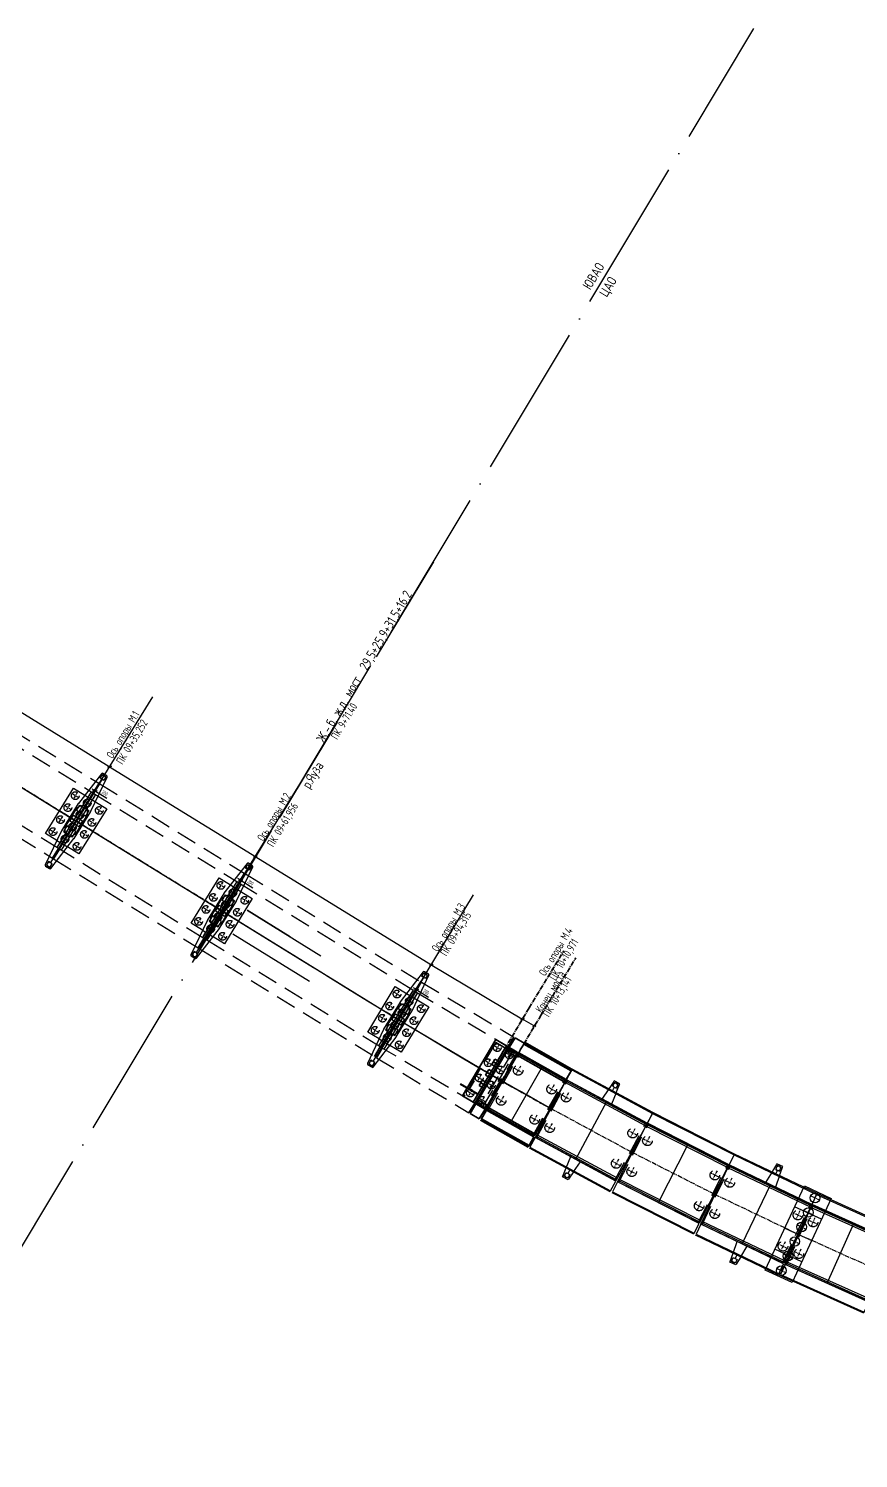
# Model space of a CAD drawing. Extents: x 10670 to 12654, y 7812 to 9489.
# Drawn here: x 10797.8 to 10927.3, y 9266.3 to 9489.5 of the extents above; entities that cross this region are included whole.
import ezdxf

# ---------------------------------------------------------------- set-up
doc = ezdxf.new("R2010")
doc.units = 0
for name, pattern in [('3-Все наши проекты кроме ВСМ$0$ACAD_ISO04W100', [30, 24, -3, 0, -3]), ('CENTER2', [1.125, 0.75, -0.125, 0.125, -0.125]), ('HIDDEN2', [4.7625, 3.175, -1.5875])]:
    doc.linetypes.add(name, pattern=pattern)
for name, color, linetype, lineweight in [('3-Все наши проекты кроме ВСМ$0$Подпорные стенки 17.11.15', 1, 'Continuous', 30), ('3-Все наши проекты кроме ВСМ$0$Полоса отвода для Exel таблицы', 1, 'Continuous', 30), ('BCM 2_2 этап', 1, 'Continuous', 80)]:
    doc.layers.add(name, color=color, linetype=linetype, lineweight=lineweight)
for name, color, linetype in [('3-Все наши проекты кроме ВСМ$0$Уклоны и искусственные сооружения 5.10.15', 7, 'Continuous'), ('52_Топонимика', 8, 'Continuous'), ('CONTUR', 40, 'Continuous'), ('HIDDEN', 6, 'HIDDEN2'), ('OSI', 3, 'CENTER2'), ('OSI_ВСМ', 3, 'CENTER2'), ('SIZE', 161, 'Continuous'), ('STEEL', 140, 'Continuous'), ('THIN', 142, 'Continuous'), ('Трасса новая с увязкой$0$020216.ПУТИ_ВСМ2_15_01_2016$0$2_О', 7, 'Continuous'), ('Трасса новая с увязкой$0$корректир плана.Ось трассы', 7, 'Continuous')]:
    doc.layers.add(name, color=color, linetype=linetype)
doc.layers.add('AUXILIARY', color=7, linetype='Continuous', plot=False)
doc.layers.add('NOTES', color=1, linetype='Continuous', plot=False)
doc.styles.add('3-Все наши проекты кроме ВСМ$0$спдс', font='spds.shx')
doc.styles.add('RS', font='romans.shx', dxfattribs={"width": 0.6})

# ---------------------------------------------------------------- blocks, each defined once
blk = doc.blocks.new('Трасса новая с увязкой$0$alignment_cc_sign')
at = {"color": 0, "linetype": 'ByBlock', "lineweight": -2}
for p, q in [((-1.5, 1.5), (1.5, 1.5)), ((0, 0), (0, 1.5))]:
    blk.add_line(p, q, dxfattribs=at)

msp = doc.modelspace()

# ---------------------------------------------------------------- linework, layer by layer
at = {"color": 1, "linetype": 'ByBlock', "lineweight": -2}
for p, q in [((10810.15, 9374.19), (10810.7, 9374.32)), ((10807.74, 9370.48), (10808.29, 9370.61)), ((10807.74, 9370.48), (10808.29, 9370.61)), ((10808.46, 9370.5), (10807.91, 9370.37)), ((10808.46, 9370.5), (10807.91, 9370.37)), ((10832.87, 9360.17), (10833.42, 9360.3)), ((10830.5, 9356.52), (10831.05, 9356.65)), ((10830.5, 9356.52), (10831.05, 9356.65)), ((10831.22, 9356.55), (10830.67, 9356.42)), ((10831.22, 9356.55), (10830.67, 9356.42)), ((10860.34, 9343.25), (10860.89, 9343.38)), ((10857.91, 9339.43), (10858.46, 9339.57)), ((10858.63, 9339.46), (10858.08, 9339.33)), ((10874.57, 9334.78), (10875.12, 9334.92))]:
    msp.add_line(p, q, dxfattribs=at)
at = {"color": 1}
for p, q in [((10865.46, 9322.89), (10870.68, 9331.66)), ((10870.68, 9331.66), (10874.22, 9329.55)), ((10874.22, 9329.55), (10875.12, 9331.07)), ((10870.9, 9327.24), (10871.41, 9328.1)), ((10868.94, 9323.95), (10869.45, 9324.81)), ((10869.92, 9325.6), (10870.43, 9326.45)), ((10871.61, 9325.17), (10870.18, 9326.03)), ((10869, 9320.79), (10865.46, 9322.89))]:
    msp.add_line(p, q, dxfattribs=at)
at = {"color": 1, "lineweight": 35}
for p, q in [((10865.46, 9322.89), (10870.68, 9331.66)), ((10870.68, 9331.66), (10874.03, 9329.67)), ((10873.62, 9329.47), (10870.7, 9331.21)), ((10873.51, 9332.03), (10872.62, 9330.53)), ((10873.69, 9331.93), (10872.78, 9330.41)), ((10875.12, 9331.07), (10873.69, 9331.93)), ((10872.78, 9330.41), (10867.57, 9321.64)), ((10874.22, 9329.55), (10869, 9320.79)), ((10873.86, 9328.95), (10872.43, 9329.81)), ((10874.12, 9329.38), (10872.68, 9330.24)), ((10869.57, 9326.97), (10869.06, 9326.11)), ((10870.43, 9326.45), (10869.57, 9326.97)), ((10870.55, 9328.61), (10870.04, 9327.75)), ((10870.04, 9327.75), (10870.9, 9327.24)), ((10871.41, 9328.1), (10870.55, 9328.61)), ((10868.59, 9325.32), (10868.08, 9324.46)), ((10868.08, 9324.46), (10868.94, 9323.95)), ((10869.45, 9324.81), (10868.59, 9325.32)), ((10869.06, 9326.11), (10869.92, 9325.6)), ((10868.82, 9320.9), (10865.46, 9322.89)), ((10869.36, 9321.39), (10867.93, 9322.24)), ((10866.5, 9320.23), (10867.39, 9321.73)), ((10866.67, 9320.13), (10867.57, 9321.64)), ((10868.1, 9319.27), (10866.67, 9320.13)), ((10867.57, 9321.64), (10869, 9320.79)), ((10869.11, 9320.96), (10867.67, 9321.81)), ((10869, 9320.79), (10868.1, 9319.27))]:
    msp.add_line(p, q, dxfattribs=at)
at = {"color": 1, "lineweight": 30}
msp.add_line((10871.61, 9325.17), (10870.18, 9326.03), dxfattribs=at)
at = {"layer": '3-Все наши проекты кроме ВСМ$0$Подпорные стенки 17.11.15', "color": 1, "linetype": 'Continuous', "lineweight": 30}
msp.add_line((10826.49, 9348.96), (10829.08, 9353.23), dxfattribs=at)
at = {"layer": '3-Все наши проекты кроме ВСМ$0$Полоса отвода для Exel таблицы', "color": 1, "linetype": '3-Все наши проекты кроме ВСМ$0$ACAD_ISO04W100'}
msp.add_line((10776.82, 9266.26), (10910.97, 9489.49), dxfattribs=at)
at = {"layer": '3-Все наши проекты кроме ВСМ$0$Полоса отвода для Exel таблицы', "color": 1}
for p, q in [((10860.96, 9406.26), (10852.01, 9391.38)), ((10860.96, 9406.26), (10852.01, 9391.38)), ((10845.92, 9381.22), (10836.97, 9366.35)), ((10845.92, 9381.22), (10836.97, 9366.35))]:
    msp.add_line(p, q, dxfattribs=at)
at = {"layer": '3-Все наши проекты кроме ВСМ$0$Уклоны и искусственные сооружения 5.10.15', "color": 1, "linetype": '3-Все наши проекты кроме ВСМ$0$ACAD_ISO04W100', "lineweight": 30}
msp.add_line((10776.82, 9266.26), (10910.97, 9489.49), dxfattribs=at)
at = {"layer": '52_Топонимика', "color": 1, "linetype": 'Continuous', "lineweight": -3}
msp.add_line((10834.21, 9361.97), (10836.51, 9365.71), dxfattribs=at)
at = {"layer": 'AUXILIARY', "color": 1, "lineweight": 30}
for p, q in [((10774.68, 9384.6), (10842.25, 9342.89)), ((10828, 9351.69), (10855.33, 9334.86)), ((10830.76, 9349.99), (10855.33, 9334.86)), ((10844.08, 9341.76), (10847.27, 9339.8)), ((10847.27, 9339.8), (10850.66, 9337.71)), ((10850.66, 9337.71), (10853.77, 9335.81)), ((10853.77, 9335.81), (10857.09, 9333.79)), ((10855.57, 9334.72), (10870, 9326.13)), ((10857.09, 9333.79), (10860.06, 9332)), ((10860.06, 9332), (10863.26, 9330.08)), ((10863.26, 9330.08), (10866.86, 9327.95)), ((10866.86, 9327.95), (10870.58, 9325.79)), ((10872.95, 9318.59), (10877.97, 9327.47)), ((10870.58, 9325.79), (10873.21, 9324.29)), ((10879.16, 9320.94), (10871.76, 9325.12)), ((10883.15, 9312.99), (10888, 9321.96)), ((10896.07, 9306.22), (10900.7, 9315.31)), ((10909.15, 9299.76), (10913.55, 9308.96)), ((10922.38, 9293.62), (10926.56, 9302.93))]:
    msp.add_line(p, q, dxfattribs=at)
at = {"layer": 'AUXILIARY', "color": 1}
for p, q in [((10779.49, 9381.63), (10805.1, 9365.82)), ((10805.27, 9365.72), (10827.82, 9351.8))]:
    msp.add_line(p, q, dxfattribs=at)
at = {"layer": 'AUXILIARY', "color": 1, "lineweight": 35}
for p, q in [((10870.3, 9328.18), (10871.16, 9327.67)), ((10868.34, 9324.89), (10869.2, 9324.38))]:
    msp.add_line(p, q, dxfattribs=at)
at = {"layer": 'BCM 2_2 этап', "color": 1, "lineweight": 25}
for p, q in [((10831.9, 9351.84), (10843.39, 9344.74)), ((10829.62, 9348.14), (10841.58, 9340.76))]:
    msp.add_line(p, q, dxfattribs=at)
at = {"layer": 'CONTUR', "color": 1, "lineweight": 30}
for p, q in [((10784.81, 9390.06), (10810.59, 9374.15)), ((10805.19, 9365.78), (10817.14, 9385.14)), ((10810.7, 9374.32), (10810.15, 9374.19)), ((10810.25, 9374.36), (10833.31, 9360.13)), ((10809.14, 9373.16), (10805.53, 9368.52)), ((10809.2, 9372.28), (10806.45, 9367.83)), ((10807.48, 9367.31), (10810.02, 9372.62)), ((10808.71, 9371.67), (10807.79, 9370.18)), ((10807.96, 9370.08), (10808.88, 9371.56)), ((10808.92, 9372.45), (10809.27, 9373.02)), ((10809.49, 9372.1), (10808.92, 9372.45)), ((10809.27, 9373.02), (10809.84, 9372.67)), ((10809.96, 9372.81), (10809.34, 9373.2)), ((10809.84, 9372.67), (10809.49, 9372.1)), ((10800.41, 9363.84), (10804.77, 9370.9)), ((10807.53, 9370.34), (10802.16, 9361.62)), ((10807.79, 9370.18), (10802.41, 9361.47)), ((10802.58, 9361.36), (10807.96, 9370.08)), ((10808.21, 9369.92), (10802.84, 9361.2)), ((10807.31, 9369.22), (10803.06, 9362.32)), ((10804.77, 9370.9), (10806.54, 9369.81)), ((10806.54, 9369.81), (10808.19, 9368.79)), ((10827.92, 9351.76), (10839.85, 9371.12)), ((10805.51, 9368.49), (10802.9, 9364.26)), ((10805.1, 9367.53), (10804.33, 9366.3)), ((10804.86, 9363.05), (10807.47, 9367.28)), ((10805.23, 9367.41), (10805.75, 9368.26)), ((10806.63, 9366.54), (10805.23, 9367.41)), ((10805.85, 9368.09), (10805.47, 9367.89)), ((10809.96, 9367.7), (10805.6, 9360.64)), ((10805.75, 9368.26), (10807.16, 9367.39)), ((10807.16, 9367.39), (10806.63, 9366.54)), ((10806.95, 9366.98), (10806.96, 9367.41)), ((10808.19, 9368.79), (10809.96, 9367.7)), ((10803.74, 9365), (10803.21, 9364.15)), ((10804.33, 9366.3), (10803.57, 9365.06)), ((10805.14, 9364.13), (10803.74, 9365)), ((10804.19, 9365.74), (10804.77, 9366.67)), ((10805.6, 9364.87), (10804.19, 9365.74)), ((10804.77, 9366.67), (10806.18, 9365.81)), ((10805.27, 9364.01), (10806.04, 9365.25)), ((10806.18, 9365.81), (10805.6, 9364.87)), ((10806.04, 9365.25), (10806.8, 9366.48)), ((10802.89, 9364.23), (10800.35, 9358.92)), ((10802.18, 9362.75), (10800.41, 9363.84)), ((10803.92, 9363.72), (10801.17, 9359.27)), ((10801.23, 9358.38), (10804.84, 9363.03)), ((10802.18, 9362.75), (10803.83, 9361.73)), ((10803.21, 9364.15), (10804.62, 9363.28)), ((10803.42, 9364.57), (10803.41, 9364.13)), ((10804.52, 9363.45), (10804.9, 9363.66)), ((10804.62, 9363.28), (10805.14, 9364.13)), ((10801.49, 9359.98), (10802.41, 9361.47)), ((10802.58, 9361.36), (10801.66, 9359.88)), ((10805.6, 9360.64), (10803.83, 9361.73)), ((10833.42, 9360.3), (10832.87, 9360.17)), ((10832.97, 9360.34), (10860.78, 9343.21)), ((10800.41, 9358.73), (10801.03, 9358.35)), ((10800.88, 9359.44), (10800.53, 9358.87)), ((10800.53, 9358.87), (10801.1, 9358.52)), ((10801.46, 9359.09), (10800.88, 9359.44)), ((10801.1, 9358.52), (10801.46, 9359.09)), ((10831.86, 9359.14), (10828.25, 9354.49)), ((10830.21, 9353.29), (10832.74, 9358.6)), ((10831.64, 9358.43), (10831.99, 9359)), ((10832.21, 9358.08), (10831.64, 9358.43)), ((10831.99, 9359), (10832.56, 9358.65)), ((10832.68, 9358.79), (10832.06, 9359.17)), ((10832.56, 9358.65), (10832.21, 9358.08)), ((10823.13, 9349.81), (10827.49, 9356.88)), ((10830.25, 9356.31), (10824.88, 9347.6)), ((10830.51, 9356.16), (10825.13, 9347.44)), ((10825.31, 9347.33), (10830.68, 9356.05)), ((10830.94, 9355.89), (10825.57, 9347.18)), ((10827.49, 9356.88), (10829.26, 9355.79)), ((10829.26, 9355.79), (10830.91, 9354.77)), ((10831.43, 9357.64), (10830.51, 9356.16)), ((10830.68, 9356.05), (10831.6, 9357.54)), ((10828.23, 9354.46), (10825.63, 9350.24)), ((10830.03, 9355.19), (10825.78, 9348.3)), ((10827.82, 9353.51), (10827.06, 9352.27)), ((10827.95, 9353.38), (10828.47, 9354.23)), ((10828.58, 9354.07), (10828.19, 9353.86)), ((10832.68, 9353.68), (10828.33, 9346.61)), ((10828.47, 9354.23), (10829.88, 9353.37)), ((10830.91, 9354.77), (10832.68, 9353.68)), ((10855.46, 9334.8), (10867.22, 9354.23)), ((10827.06, 9352.27), (10826.3, 9351.04)), ((10826.92, 9351.71), (10827.49, 9352.65)), ((10828.32, 9350.85), (10826.92, 9351.71)), ((10827.62, 9351.28), (10827.17, 9350.54)), ((10827.49, 9352.65), (10828.9, 9351.78)), ((10827.58, 9349.03), (10830.19, 9353.26)), ((10829.35, 9352.52), (10827.95, 9353.38)), ((10828, 9349.99), (10828.76, 9351.22)), ((10828.9, 9351.78), (10828.32, 9350.85)), ((10828.76, 9351.22), (10829.52, 9352.46)), ((10829.88, 9353.37), (10829.35, 9352.52)), ((10829.67, 9352.95), (10829.68, 9353.38)), ((10825.61, 9350.21), (10823.08, 9344.89)), ((10824.9, 9348.72), (10823.13, 9349.81)), ((10826.64, 9349.69), (10823.9, 9345.24)), ((10823.96, 9344.35), (10827.57, 9349)), ((10826.46, 9350.97), (10825.94, 9350.12)), ((10825.94, 9350.12), (10827.34, 9349.26)), ((10826.15, 9350.54), (10826.14, 9350.11)), ((10827.87, 9350.11), (10826.46, 9350.97)), ((10827.24, 9349.43), (10827.62, 9349.63)), ((10827.34, 9349.26), (10827.87, 9350.11)), ((10824.22, 9345.96), (10825.13, 9347.44)), ((10825.31, 9347.33), (10824.4, 9345.85)), ((10824.9, 9348.72), (10826.56, 9347.7)), ((10828.33, 9346.61), (10826.56, 9347.7)), ((10823.14, 9344.7), (10823.76, 9344.32)), ((10823.61, 9345.41), (10823.26, 9344.84)), ((10823.26, 9344.84), (10823.83, 9344.49)), ((10824.18, 9345.06), (10823.61, 9345.41)), ((10823.83, 9344.49), (10824.18, 9345.06)), ((10860.88, 9343.39), (10860.34, 9343.25)), ((10860.44, 9343.42), (10875.02, 9334.75)), ((10859.34, 9342.21), (10855.77, 9337.54)), ((10857.73, 9336.35), (10860.22, 9341.68)), ((10858.93, 9340.71), (10858.01, 9339.22)), ((10858.18, 9339.12), (10859.08, 9340.62)), ((10859.12, 9341.5), (10859.47, 9342.08)), ((10859.69, 9341.16), (10859.12, 9341.5)), ((10859.47, 9342.08), (10860.04, 9341.73)), ((10860.16, 9341.87), (10859.54, 9342.25)), ((10860.04, 9341.73), (10859.69, 9341.16)), ((10850.69, 9332.82), (10854.99, 9339.92)), ((10857.76, 9339.38), (10852.39, 9330.66)), ((10858.01, 9339.22), (10852.64, 9330.5)), ((10852.95, 9330.32), (10858.18, 9339.12)), ((10858.44, 9338.96), (10853.21, 9330.16)), ((10857.54, 9338.25), (10853.35, 9331.32)), ((10854.99, 9339.92), (10856.76, 9338.84)), ((10856.77, 9338.84), (10858.43, 9337.84)), ((10857.91, 9339.43), (10858.46, 9339.57)), ((10858.63, 9339.46), (10858.08, 9339.33)), ((10858.43, 9337.84), (10860.21, 9336.76)), ((10855.75, 9337.51), (10853.18, 9333.26)), ((10854.46, 9334.75), (10855.03, 9335.69)), ((10855.34, 9336.55), (10854.59, 9335.31)), ((10855.03, 9335.69), (10856.44, 9334.83)), ((10855.15, 9332.07), (10857.72, 9336.32)), ((10855.47, 9336.43), (10855.99, 9337.28)), ((10856.89, 9335.57), (10855.47, 9336.43)), ((10856.1, 9337.11), (10855.72, 9336.91)), ((10860.21, 9336.76), (10855.91, 9329.66)), ((10855.99, 9337.28), (10857.4, 9336.43)), ((10857.4, 9336.43), (10856.89, 9335.57)), ((10857.2, 9336.01), (10857.21, 9336.44)), ((10854.01, 9334.01), (10853.49, 9333.15)), ((10853.7, 9333.57), (10853.69, 9333.14)), ((10854.59, 9335.31), (10853.84, 9334.07)), ((10855.42, 9333.15), (10854.01, 9334.01)), ((10855.87, 9333.89), (10854.46, 9334.75)), ((10855.55, 9333.03), (10856.3, 9334.27)), ((10856.44, 9334.83), (10855.87, 9333.89)), ((10856.3, 9334.27), (10857.05, 9335.51)), ((10875.12, 9334.92), (10874.57, 9334.78)), ((10874.67, 9334.95), (10876.9, 9333.67)), ((10876.45, 9333.69), (10877, 9333.84)), ((10853.16, 9333.23), (10850.68, 9327.9)), ((10852.47, 9331.74), (10850.69, 9332.82)), ((10854.2, 9332.72), (10851.49, 9328.25)), ((10851.56, 9327.36), (10855.13, 9332.04)), ((10852.47, 9331.74), (10854.13, 9330.74)), ((10853.49, 9333.15), (10854.9, 9332.3)), ((10854.8, 9332.46), (10855.18, 9332.67)), ((10854.9, 9332.3), (10855.42, 9333.15)), ((10851.73, 9329.02), (10852.64, 9330.5)), ((10852.95, 9330.32), (10852.06, 9328.82)), ((10855.91, 9329.66), (10854.13, 9330.74)), ((10872.78, 9330.41), (10874.22, 9329.55)), ((10881.57, 9325.2), (10874.17, 9329.38)), ((10850.73, 9327.71), (10851.36, 9327.33)), ((10851.2, 9328.42), (10850.86, 9327.85)), ((10850.86, 9327.85), (10851.43, 9327.5)), ((10851.14, 9327.68), (10851.05, 9327.52)), ((10851.78, 9328.07), (10851.2, 9328.42)), ((10851.43, 9327.5), (10851.78, 9328.07)), ((10894.19, 9318.39), (10881.61, 9325.18)), ((10889.52, 9324.78), (10889.61, 9324.96)), ((10888.91, 9323.66), (10889.12, 9324.05)), ((10889.12, 9324.05), (10889.2, 9324.19)), ((10876.75, 9316.67), (10869.35, 9320.85)), ((10906.98, 9311.89), (10894.23, 9318.37)), ((10889.54, 9309.77), (10876.95, 9316.56)), ((10882.24, 9311.29), (10881.95, 9310.76)), ((10919.92, 9305.69), (10907.02, 9311.87)), ((10914.39, 9310.7), (10914.58, 9311.1)), ((10914.58, 9311.1), (10914.65, 9311.25)), ((10914.94, 9311.85), (10915.02, 9312.03)), ((10881.63, 9310.17), (10881.54, 9309.99)), ((10902.54, 9303.15), (10889.79, 9309.64)), ((10921.5, 9303.6), (10917.33, 9305.53)), ((10933, 9299.81), (10919.96, 9305.67)), ((10915.69, 9296.85), (10902.79, 9303.03)), ((10908.32, 9298.02), (10908.06, 9297.47)), ((10918.43, 9296.97), (10914.26, 9298.91)), ((10907.77, 9296.87), (10907.68, 9296.69)), ((10928.98, 9290.87), (10915.94, 9296.74))]:
    msp.add_line(p, q, dxfattribs=at)
at = {"layer": 'CONTUR', "color": 1}
for p, q in [((10809.65, 9373), (10809.55, 9372.85)), ((10805.93, 9366.98), (10805.47, 9366.24)), ((10804.9, 9365.3), (10804.44, 9364.57)), ((10800.82, 9358.7), (10800.72, 9358.54)), ((10831.92, 9358.25), (10829.18, 9353.8)), ((10832.37, 9358.98), (10832.27, 9358.82)), ((10828.65, 9352.95), (10828.2, 9352.21)), ((10823.54, 9344.67), (10823.45, 9344.51)), ((10859.41, 9341.33), (10856.7, 9336.85)), ((10859.85, 9342.06), (10859.75, 9341.9)), ((10856.18, 9336), (10855.73, 9335.26)), ((10855.16, 9334.32), (10854.71, 9333.58)), ((10870.68, 9331.66), (10874.03, 9329.67)), ((10874.22, 9329.55), (10869, 9320.79))]:
    msp.add_line(p, q, dxfattribs=at)
at = {"layer": 'CONTUR', "color": 1, "lineweight": 30}
for points in [[(10874.27, 9329.56), (10881.67, 9325.38), (10876.65, 9316.5), (10869.25, 9320.67)], [(10881.7, 9325.36), (10894.29, 9318.57), (10889.44, 9309.59), (10876.86, 9316.38)], [(10889.81, 9324.62), (10889.22, 9324.94), (10888.9, 9324.35), (10889.49, 9324.04)], [(10894.32, 9318.55), (10907.07, 9312.07), (10902.44, 9302.97), (10889.7, 9309.46)], [(10907.11, 9312.05), (10920, 9305.87), (10915.6, 9296.67), (10902.7, 9302.85)], [(10915.24, 9311.71), (10914.64, 9312), (10914.35, 9311.39), (10914.95, 9311.1)], [(10881.93, 9310.01), (10881.34, 9310.33), (10881.65, 9310.91), (10882.24, 9310.6)], [(10920.04, 9305.86), (10933.08, 9299.99), (10928.9, 9290.69), (10915.86, 9296.55)], [(10908.07, 9296.72), (10907.46, 9297.01), (10907.75, 9297.62), (10908.36, 9297.33)]]:
    msp.add_lwpolyline(points, close=True, dxfattribs=at)
for points in [[(10889.65, 9323.76), (10890.01, 9324.63), (10890.05, 9324.72), (10889.17, 9325.19), (10889.11, 9325.11), (10888.59, 9324.34)], [(10888.59, 9324.34), (10888.34, 9323.97)], [(10889.48, 9323.35), (10889.65, 9323.76)], [(10882.81, 9310.98), (10882.03, 9309.84), (10881.98, 9309.76), (10881.1, 9310.23), (10881.14, 9310.32), (10881.66, 9311.6)], [(10914.03, 9311.36), (10913.8, 9310.98)], [(10915.12, 9310.84), (10915.44, 9311.72), (10915.47, 9311.81), (10914.57, 9312.24), (10914.52, 9312.16), (10914.03, 9311.36)], [(10912.74, 9295.64), (10918.85, 9308.8), (10923.02, 9306.86), (10916.92, 9293.71), (10912.74, 9295.64)], [(10914.97, 9310.42), (10915.12, 9310.84)], [(10908.91, 9297.74), (10908.19, 9296.56), (10908.13, 9296.48), (10907.23, 9296.91), (10907.26, 9297), (10907.73, 9298.31)]]:
    msp.add_lwpolyline(points, dxfattribs=at)
for centre, radius in [((10809.08, 9372.45), 0.021), ((10809.34, 9372.88), 0.021), ((10809.42, 9372.24), 0.021), ((10809.68, 9372.67), 0.021), ((10800.69, 9358.87), 0.021), ((10800.96, 9359.3), 0.021), ((10801.03, 9358.66), 0.021), ((10801.3, 9359.09), 0.021), ((10831.79, 9358.43), 0.021), ((10832.06, 9358.86), 0.021), ((10832.14, 9358.22), 0.021), ((10832.4, 9358.65), 0.021), ((10823.42, 9344.85), 0.021), ((10823.68, 9345.27), 0.021), ((10823.76, 9344.64), 0.021), ((10824.02, 9345.06), 0.021), ((10859.28, 9341.51), 0.021), ((10859.54, 9341.93), 0.021), ((10859.62, 9341.3), 0.021), ((10859.88, 9341.73), 0.021), ((10851.01, 9327.85), 0.021), ((10851.27, 9328.28), 0.021), ((10851.36, 9327.64), 0.021), ((10851.62, 9328.07), 0.021), ((10889.3, 9324.8), 0.021), ((10889.65, 9324.61), 0.021), ((10889.06, 9324.36), 0.021), ((10889.42, 9324.17), 0.021), ((10914.51, 9311.41), 0.021), ((10914.72, 9311.86), 0.021), ((10914.87, 9311.24), 0.021), ((10915.08, 9311.69), 0.021), ((10881.49, 9310.34), 0.021), ((10881.73, 9310.78), 0.021), ((10881.85, 9310.15), 0.021), ((10882.08, 9310.59), 0.021), ((10920.51, 9306.92), 0.75), ((10919.46, 9304.65), 0.75), ((10918.41, 9302.39), 0.75), ((10917.36, 9300.12), 0.75), ((10916.3, 9297.85), 0.75), ((10907.62, 9297.03), 0.021), ((10907.84, 9297.48), 0.021), ((10907.98, 9296.86), 0.021), ((10908.2, 9297.31), 0.021), ((10915.25, 9295.58), 0.75)]:
    msp.add_circle(centre, radius, dxfattribs=at)
for centre, radius, start, end in [((10809.26, 9373.07), 0.15, 58.3164, 142.1335), ((10809.88, 9372.68), 0.15, 334.4993, 58.3164), ((10805.95, 9367.01), 1, 118.3164, 148.3164), ((10806.21, 9367.43), 0.75, 358.3164, 118.3164), ((10805.95, 9367.01), 1, 328.3164, 358.3164), ((10804.42, 9364.54), 1, 148.3164, 178.3164), ((10803.16, 9364.1), 0.3, 148.3164, 154.4993), ((10804.16, 9364.11), 0.75, 178.3164, 298.3164), ((10804.6, 9363.21), 0.3, 322.1335, 328.3164), ((10804.42, 9364.54), 1, 298.3164, 328.3164), ((10800.49, 9358.86), 0.15, 154.4993, 238.3164), ((10801.11, 9358.47), 0.15, 238.3164, 322.1335), ((10831.98, 9359.05), 0.15, 58.3462, 142.1632), ((10832.6, 9358.66), 0.15, 334.5291, 58.3462), ((10828.67, 9352.98), 1, 118.3462, 148.3462), ((10828.49, 9354.31), 0.3, 142.1632, 148.3462), ((10828.93, 9353.41), 0.75, 358.3462, 118.3462), ((10828.67, 9352.98), 1, 328.3461, 358.3462), ((10829.94, 9353.41), 0.3, 328.3462, 334.5291), ((10825.88, 9350.08), 0.3, 148.3462, 154.5291), ((10826.88, 9350.09), 0.75, 178.3462, 298.3462), ((10827.15, 9350.51), 1, 148.3462, 178.3462), ((10827.33, 9349.19), 0.3, 322.1632, 328.3462), ((10827.15, 9350.51), 1, 298.3462, 328.3462), ((10823.22, 9344.83), 0.15, 154.5291, 238.3462), ((10823.84, 9344.45), 0.15, 238.3462, 322.1632), ((10859.46, 9342.12), 0.15, 58.8144, 142.6315), ((10860.08, 9341.74), 0.15, 334.9974, 58.8144), ((10856.2, 9336.03), 1, 118.8144, 148.8144), ((10856.01, 9337.35), 0.3, 142.6315, 148.8144), ((10856.46, 9336.46), 0.75, 358.8144, 118.8144), ((10856.2, 9336.03), 1, 328.8144, 358.8144), ((10857.46, 9336.47), 0.3, 328.8144, 334.9974), ((10854.7, 9333.55), 1, 148.8144, 178.8144), ((10853.43, 9333.1), 0.3, 148.8144, 154.9974), ((10854.44, 9333.12), 0.75, 178.8144, 298.8144), ((10854.89, 9332.22), 0.3, 322.6315, 328.8144), ((10854.7, 9333.55), 1, 298.8144, 328.8145), ((10850.81, 9327.83), 0.15, 154.9974, 238.8144), ((10851.44, 9327.46), 0.15, 238.8144, 322.6315)]:
    msp.add_arc(centre, radius, start, end, dxfattribs=at)
at = {"layer": 'CONTUR', "color": 1}
for centre, start, end in [((10805.77, 9368.33), 142.1335, 148.3164), ((10807.21, 9367.44), 328.3164, 334.4993)]:
    msp.add_arc(centre, 0.3, start, end, dxfattribs=at)
at = {"layer": 'HIDDEN', "color": 1, "lineweight": 30}
for p, q in [((10783.09, 9387.47), (10808.71, 9371.67)), ((10782.18, 9385.99), (10807.79, 9370.18)), ((10775.88, 9375.79), (10801.49, 9359.98)), ((10802.41, 9361.47), (10776.8, 9377.28)), ((10808.88, 9371.56), (10831.43, 9357.64)), ((10807.96, 9370.08), (10830.51, 9356.16)), ((10825.13, 9347.44), (10802.58, 9361.36)), ((10801.66, 9359.88), (10824.22, 9345.96)), ((10830.68, 9356.05), (10858.01, 9339.22)), ((10831.6, 9357.54), (10858.93, 9340.71)), ((10852.64, 9330.5), (10825.31, 9347.33)), ((10824.4, 9345.85), (10851.73, 9329.02)), ((10859.08, 9340.62), (10873.51, 9332.03)), ((10858.18, 9339.12), (10872.62, 9330.53)), ((10870.7, 9331.21), (10865.68, 9322.77)), ((10867.39, 9321.73), (10852.95, 9330.32)), ((10873.47, 9330), (10868.26, 9321.23)), ((10868.6, 9321.03), (10873.62, 9329.47)), ((10874.03, 9329.67), (10868.82, 9320.9)), ((10869.43, 9320.58), (10874.44, 9329.46)), ((10869.43, 9320.58), (10874.44, 9329.46)), ((10852.06, 9328.82), (10866.5, 9320.23)), ((10876.48, 9316.59), (10881.49, 9325.48)), ((10877.04, 9316.29), (10881.88, 9325.26)), ((10888.34, 9323.97), (10887.25, 9322.37)), ((10889.48, 9323.35), (10888.74, 9321.56)), ((10889.27, 9309.69), (10894.11, 9318.66)), ((10889.88, 9309.37), (10894.5, 9318.46)), ((10881.66, 9311.6), (10882.4, 9313.39)), ((10882.81, 9310.98), (10883.9, 9312.58)), ((10902.27, 9303.07), (10906.89, 9312.16)), ((10902.88, 9302.76), (10907.29, 9311.96)), ((10913.8, 9310.98), (10912.79, 9309.33)), ((10914.97, 9310.42), (10914.32, 9308.59)), ((10915.42, 9296.76), (10919.82, 9305.96)), ((10916.04, 9296.47), (10920.22, 9305.77)), ((10907.73, 9298.31), (10908.38, 9300.13)), ((10908.91, 9297.74), (10909.92, 9299.39))]:
    msp.add_line(p, q, dxfattribs=at)
at = {"layer": 'HIDDEN', "color": 1, "lineweight": 35}
msp.add_line((10876.48, 9316.59), (10881.49, 9325.48), dxfattribs=at)
at = {"layer": 'HIDDEN', "color": 1, "lineweight": 30}
for centre, radius in [((10805.05, 9369.73), 0.6), ((10806.92, 9368.58), 0.6), ((10803.89, 9367.86), 0.6), ((10805.76, 9366.71), 0.6), ((10808.79, 9367.42), 0.6), ((10801.58, 9364.12), 0.6), ((10802.74, 9365.99), 0.6), ((10804.61, 9364.84), 0.6), ((10807.64, 9365.55), 0.6), ((10803.45, 9362.96), 0.6), ((10805.32, 9361.81), 0.6), ((10806.48, 9363.68), 0.6), ((10827.77, 9355.71), 0.6), ((10826.61, 9353.84), 0.6), ((10829.64, 9354.56), 0.6), ((10831.51, 9353.4), 0.6), ((10825.46, 9351.96), 0.6), ((10827.33, 9350.81), 0.6), ((10828.49, 9352.68), 0.6), ((10830.36, 9351.53), 0.6), ((10824.3, 9350.09), 0.6), ((10826.18, 9348.94), 0.6), ((10829.2, 9349.66), 0.6), ((10828.05, 9347.78), 0.6), ((10855.27, 9338.75), 0.6), ((10857.16, 9337.61), 0.6), ((10853, 9334.99), 0.6), ((10854.14, 9336.87), 0.6), ((10856.02, 9335.73), 0.6), ((10859.04, 9336.47), 0.6), ((10851.86, 9333.1), 0.6), ((10854.88, 9333.85), 0.6), ((10857.9, 9334.59), 0.6), ((10853.74, 9331.97), 0.6), ((10855.62, 9330.83), 0.6), ((10856.76, 9332.71), 0.6), ((10870.91, 9330.39), 0.6), ((10872.8, 9329.26), 0.6), ((10869.5, 9328.02), 0.6), ((10871.4, 9326.9), 0.6), ((10874.18, 9326.85), 0.75), ((10874.18, 9326.85), 0.75), ((10868.1, 9325.66), 0.6), ((10869.99, 9324.54), 0.6), ((10879.4, 9323.9), 0.75), ((10879.4, 9323.9), 0.75), ((10866.69, 9323.3), 0.6), ((10868.58, 9322.17), 0.6), ((10871.52, 9322.15), 0.75), ((10871.52, 9322.15), 0.75), ((10881.66, 9322.65), 0.75), ((10876.75, 9319.2), 0.75), ((10876.75, 9319.2), 0.75), ((10879.1, 9317.9), 0.75), ((10892.05, 9317.05), 0.75), ((10894.35, 9315.84), 0.75), ((10889.48, 9312.3), 0.75), ((10891.9, 9311.03), 0.75), ((10904.87, 9310.49), 0.75), ((10907.2, 9309.34), 0.75), ((10902.42, 9305.68), 0.75), ((10904.86, 9304.47), 0.75), ((10917.84, 9304.25), 0.75), ((10917.84, 9304.25), 0.75), ((10920.2, 9303.16), 0.75), ((10920.2, 9303.16), 0.75), ((10915.51, 9299.38), 0.75), ((10915.51, 9299.38), 0.75), ((10917.98, 9298.23), 0.75), ((10917.98, 9298.23), 0.75)]:
    msp.add_circle(centre, radius, dxfattribs=at)
at = {"layer": 'NOTES', "color": 1}
for p, q in [((10808.01, 9370.54), (10807.67, 9370.75)), ((10808.01, 9370.54), (10807.67, 9370.75)), ((10807.84, 9370.27), (10808.12, 9370.71)), ((10807.84, 9370.27), (10808.12, 9370.71)), ((10808.01, 9370.16), (10808.29, 9370.61)), ((10808.01, 9370.16), (10808.29, 9370.61)), ((10808.01, 9370.54), (10808.18, 9370.44)), ((10808.01, 9370.54), (10808.18, 9370.44)), ((10808.18, 9370.44), (10809.99, 9369.32)), ((10808.18, 9370.44), (10809.99, 9369.32)), ((10830.6, 9356.1), (10825.22, 9347.39)), ((10830.77, 9356.59), (10830.43, 9356.8)), ((10830.77, 9356.59), (10830.43, 9356.8)), ((10830.51, 9356.16), (10830.68, 9356.05)), ((10830.56, 9356.24), (10830.88, 9356.76)), ((10830.56, 9356.24), (10830.88, 9356.76)), ((10830.73, 9356.14), (10831.05, 9356.65)), ((10830.73, 9356.14), (10831.05, 9356.65)), ((10830.77, 9356.59), (10830.94, 9356.48)), ((10830.77, 9356.59), (10830.94, 9356.48)), ((10830.94, 9356.48), (10832.75, 9355.36)), ((10830.94, 9356.48), (10832.75, 9355.36)), ((10825.13, 9347.44), (10825.31, 9347.33)), ((10858.1, 9339.17), (10852.8, 9330.41)), ((10858.18, 9339.5), (10857.84, 9339.71)), ((10858.18, 9339.5), (10857.84, 9339.71)), ((10858.01, 9339.22), (10858.18, 9339.12)), ((10858.07, 9339.31), (10858.29, 9339.67)), ((10858.07, 9339.31), (10858.29, 9339.67)), ((10858.18, 9339.5), (10858.35, 9339.39)), ((10858.18, 9339.5), (10858.35, 9339.39)), ((10858.24, 9339.2), (10858.46, 9339.57)), ((10858.24, 9339.2), (10858.46, 9339.57)), ((10858.35, 9339.39), (10860.17, 9338.29)), ((10858.35, 9339.39), (10860.17, 9338.29)), ((10852.64, 9330.5), (10852.95, 9330.32))]:
    msp.add_line(p, q, dxfattribs=at)
at = {"layer": 'NOTES', "color": 1, "lineweight": 35}
msp.add_line((10867.13, 9321.88), (10872.36, 9330.68), dxfattribs=at)
at = {"layer": 'OSI', "color": 1, "lineweight": 30}
for p, q in [((10828.89, 9351.14), (10777.84, 9382.61)), ((10829.57, 9350.72), (10826.25, 9352.77)), ((10871.61, 9325.17), (10868.07, 9327.28)), ((10879.16, 9320.94), (10871.76, 9325.12)), ((10891.87, 9314.08), (10879.28, 9320.87)), ((10904.76, 9307.52), (10892.01, 9314)), ((10917.8, 9301.27), (10904.9, 9307.45)), ((10914.83, 9294.68), (10920.93, 9307.83)), ((10919.83, 9307.24), (10921.19, 9306.61)), ((10918.78, 9304.97), (10920.14, 9304.34)), ((10915.79, 9302.22), (10919.97, 9300.28)), ((10917.73, 9302.7), (10919.09, 9302.07)), ((10916.67, 9300.43), (10918.04, 9299.8)), ((10930.99, 9295.34), (10917.95, 9301.2)), ((10915.62, 9298.17), (10916.98, 9297.54)), ((10914.57, 9295.9), (10915.93, 9295.27))]:
    msp.add_line(p, q, dxfattribs=at)
at = {"layer": 'OSI', "color": 1}
for p, q in [((10807.53, 9370.34), (10802.16, 9361.62)), ((10808.21, 9369.92), (10802.84, 9361.2)), ((10807.23, 9369.09), (10806.6, 9368.07)), ((10807.78, 9364.17), (10802.59, 9367.37)), ((10806.08, 9367.22), (10805.45, 9366.2)), ((10806.16, 9365.17), (10804.21, 9366.38)), ((10804.92, 9365.35), (10804.29, 9364.32)), ((10803.77, 9363.47), (10803.14, 9362.45)), ((10830.25, 9356.31), (10824.88, 9347.6)), ((10830.94, 9355.89), (10825.57, 9347.18)), ((10829.95, 9355.07), (10829.33, 9354.04)), ((10830.5, 9350.15), (10825.31, 9353.35)), ((10828.89, 9351.14), (10826.93, 9352.35)), ((10827.65, 9351.32), (10827.02, 9350.3)), ((10828.8, 9353.19), (10828.17, 9352.17)), ((10826.49, 9349.45), (10825.86, 9348.43)), ((10857.76, 9339.38), (10852.39, 9330.66)), ((10858.44, 9338.96), (10853.21, 9330.16)), ((10857.47, 9338.12), (10856.85, 9337.1)), ((10858.06, 9333.21), (10852.84, 9336.37)), ((10856.33, 9336.24), (10855.71, 9335.22)), ((10856.43, 9334.19), (10854.46, 9335.38)), ((10855.19, 9334.36), (10854.57, 9333.33)), ((10854.05, 9332.48), (10853.43, 9331.45)), ((10872.36, 9330.68), (10867.13, 9321.88)), ((10872.36, 9330.68), (10867.13, 9321.88)), ((10872.35, 9330.66), (10867.14, 9321.9)), ((10871.61, 9325.17), (10868.07, 9327.28)), ((10873.21, 9324.29), (10875.47, 9323)), ((10875.47, 9323), (10877.73, 9321.73)), ((10877.73, 9321.73), (10878.99, 9321.03))]:
    msp.add_line(p, q, dxfattribs=at)
at = {"layer": 'OSI', "color": 1, "lineweight": 30, "ltscale": 0.5}
for p, q in [((10805.56, 9369.42), (10804.54, 9370.05)), ((10805.36, 9370.25), (10804.73, 9369.22)), ((10804.4, 9367.55), (10803.38, 9368.18)), ((10804.21, 9368.37), (10803.58, 9367.35)), ((10806.27, 9366.39), (10805.25, 9367.02)), ((10807.43, 9368.26), (10806.41, 9368.89)), ((10809.3, 9367.11), (10808.28, 9367.74)), ((10809.11, 9367.93), (10808.48, 9366.91)), ((10801.9, 9364.63), (10801.26, 9363.61)), ((10803.25, 9365.68), (10802.22, 9366.31)), ((10803.05, 9366.5), (10802.42, 9365.48)), ((10805.12, 9364.52), (10804.1, 9365.15)), ((10808.15, 9365.24), (10807.12, 9365.87)), ((10807.95, 9366.06), (10807.32, 9365.04)), ((10802.09, 9363.8), (10801.07, 9364.43)), ((10803.96, 9362.65), (10802.94, 9363.28)), ((10806.99, 9363.36), (10805.97, 9363.99)), ((10806.79, 9364.19), (10806.16, 9363.17)), ((10805.83, 9361.49), (10804.81, 9362.12)), ((10805.64, 9362.32), (10805.01, 9361.3)), ((10828.28, 9355.39), (10827.26, 9356.02)), ((10828.08, 9356.22), (10827.45, 9355.2)), ((10827.12, 9353.52), (10826.1, 9354.15)), ((10826.93, 9354.35), (10826.3, 9353.33)), ((10830.15, 9354.24), (10829.13, 9354.87)), ((10832.02, 9353.09), (10831, 9353.72)), ((10831.83, 9353.91), (10831.2, 9352.89)), ((10825.97, 9351.65), (10824.95, 9352.28)), ((10825.77, 9352.48), (10825.14, 9351.45)), ((10829, 9352.37), (10827.97, 9353)), ((10830.87, 9351.21), (10829.85, 9351.84)), ((10830.67, 9352.04), (10830.04, 9351.02)), ((10824.81, 9349.78), (10823.79, 9350.41)), ((10824.62, 9350.6), (10823.99, 9349.58)), ((10826.69, 9348.62), (10825.67, 9349.25)), ((10827.84, 9350.49), (10826.82, 9351.12)), ((10829.71, 9349.34), (10828.69, 9349.97)), ((10829.52, 9350.17), (10828.89, 9349.14)), ((10828.56, 9347.47), (10827.54, 9348.1)), ((10828.36, 9348.29), (10827.73, 9347.27)), ((10855.79, 9338.44), (10854.76, 9339.06)), ((10855.58, 9339.26), (10854.96, 9338.24)), ((10857.67, 9337.3), (10856.64, 9337.92)), ((10854.65, 9336.56), (10853.62, 9337.18)), ((10854.45, 9337.38), (10853.82, 9336.36)), ((10856.53, 9335.42), (10855.5, 9336.04)), ((10859.55, 9336.16), (10858.53, 9336.78)), ((10859.35, 9336.99), (10858.73, 9335.96)), ((10852.37, 9332.79), (10851.34, 9333.42)), ((10852.17, 9333.62), (10851.55, 9332.59)), ((10853.51, 9334.68), (10852.48, 9335.3)), ((10853.31, 9335.5), (10852.69, 9334.47)), ((10855.39, 9333.54), (10854.36, 9334.16)), ((10858.41, 9334.28), (10857.39, 9334.9)), ((10858.21, 9335.1), (10857.59, 9334.08)), ((10854.25, 9331.65), (10853.23, 9332.28)), ((10856.13, 9330.52), (10855.11, 9331.14)), ((10855.93, 9331.34), (10855.31, 9330.31)), ((10857.27, 9332.4), (10856.25, 9333.02)), ((10857.07, 9333.22), (10856.45, 9332.2)), ((10871.43, 9330.08), (10870.39, 9330.69)), ((10871.22, 9330.9), (10870.6, 9329.87)), ((10873.32, 9328.96), (10872.29, 9329.57)), ((10873.11, 9329.78), (10872.49, 9328.75)), ((10870.02, 9327.72), (10868.99, 9328.33)), ((10869.81, 9328.54), (10869.2, 9327.51)), ((10871.91, 9326.59), (10870.88, 9327.21)), ((10871.7, 9327.42), (10871.09, 9326.38)), ((10873.52, 9327.22), (10874.83, 9326.48)), ((10873.52, 9327.22), (10874.83, 9326.48)), ((10874.54, 9327.51), (10873.81, 9326.2)), ((10874.54, 9327.51), (10873.81, 9326.2)), ((10868.61, 9325.35), (10867.58, 9325.97)), ((10868.41, 9326.18), (10867.79, 9325.15)), ((10870.51, 9324.23), (10869.47, 9324.84)), ((10870.3, 9325.05), (10869.68, 9324.02)), ((10879.77, 9324.56), (10879.03, 9323.25)), ((10879.77, 9324.56), (10879.03, 9323.25)), ((10867.21, 9322.99), (10866.18, 9323.6)), ((10867, 9323.81), (10866.39, 9322.78)), ((10869.1, 9321.87), (10868.07, 9322.48)), ((10868.89, 9322.69), (10868.28, 9321.66)), ((10870.87, 9322.52), (10872.17, 9321.78)), ((10870.87, 9322.52), (10872.17, 9321.78)), ((10871.89, 9322.8), (10871.15, 9321.5)), ((10871.89, 9322.8), (10871.15, 9321.5)), ((10880.05, 9323.53), (10878.75, 9324.27)), ((10880.05, 9323.53), (10878.75, 9324.27)), ((10881, 9323.01), (10882.32, 9322.3)), ((10882.02, 9323.31), (10881.31, 9321.99)), ((10877.4, 9318.83), (10876.09, 9319.57)), ((10877.4, 9318.83), (10876.09, 9319.57)), ((10877.11, 9319.85), (10876.38, 9318.55)), ((10877.11, 9319.85), (10876.38, 9318.55)), ((10878.44, 9318.26), (10879.76, 9317.54)), ((10879.46, 9318.56), (10878.74, 9317.24)), ((10892.4, 9317.71), (10891.69, 9316.39)), ((10892.71, 9316.69), (10891.39, 9317.41)), ((10893.68, 9316.18), (10895.02, 9315.5)), ((10894.69, 9316.51), (10894.01, 9315.18)), ((10890.14, 9311.94), (10888.82, 9312.65)), ((10889.84, 9312.96), (10889.13, 9311.64)), ((10891.23, 9311.37), (10892.57, 9310.69)), ((10892.24, 9311.7), (10891.56, 9310.36)), ((10905.21, 9311.16), (10904.53, 9309.82)), ((10905.54, 9310.15), (10904.2, 9310.83)), ((10906.52, 9309.67), (10907.87, 9309.02)), ((10907.52, 9310.02), (10906.87, 9308.67)), ((10903.09, 9305.34), (10901.75, 9306.02)), ((10902.76, 9306.35), (10902.08, 9305.01)), ((10904.19, 9304.8), (10905.54, 9304.15)), ((10905.19, 9305.15), (10904.54, 9303.8)), ((10918.52, 9303.92), (10917.16, 9304.57)), ((10918.16, 9304.92), (10917.52, 9303.57)), ((10919.51, 9303.46), (10920.88, 9302.85)), ((10920.5, 9303.84), (10919.89, 9302.47)), ((10915.83, 9300.05), (10915.18, 9298.7)), ((10916.18, 9299.05), (10914.83, 9299.7)), ((10917.3, 9298.54), (10918.67, 9297.92)), ((10918.29, 9298.91), (10917.67, 9297.55))]:
    msp.add_line(p, q, dxfattribs=at)
at = {"layer": 'OSI_ВСМ', "color": 1}
for p, q in [((10811.5, 9376), (10813.74, 9379.64)), ((10805.19, 9365.77), (10805.19, 9365.78)), ((10827.91, 9351.75), (10827.92, 9351.76)), ((10861.67, 9345.07), (10863.94, 9348.82)), ((10855.45, 9334.79), (10855.46, 9334.8)), ((10869.74, 9326.27), (10869.75, 9326.28)), ((10871.61, 9325.17), (10871.62, 9325.19))]:
    msp.add_line(p, q, dxfattribs=at)
at = {"layer": 'OSI_ВСМ', "color": 1, "lineweight": 35}
for p, q in [((10875.88, 9336.59), (10881.31, 9345.53)), ((10877.76, 9335.5), (10883.16, 9344.39)), ((10869.75, 9326.28), (10875.88, 9336.59)), ((10871.62, 9325.19), (10877.76, 9335.5))]:
    msp.add_line(p, q, dxfattribs=at)
at = {"layer": 'SIZE', "color": 1}
for p, q in [((10810.47, 9374.34), (10810.53, 9374.43)), ((10810.47, 9374.34), (10810.53, 9374.43)), ((10833.09, 9360.15), (10833.04, 9360.06)), ((10833.09, 9360.15), (10833.04, 9360.06)), ((10860.56, 9343.23), (10860.51, 9343.15)), ((10860.66, 9343.4), (10860.71, 9343.49)), ((10874.89, 9334.94), (10874.94, 9335.02)), ((10874.9, 9334.94), (10874.95, 9335.02)), ((10876.78, 9333.85), (10876.83, 9333.94)), ((10877.49, 9335.06), (10877.44, 9334.97))]:
    msp.add_line(p, q, dxfattribs=at)
at = {"layer": 'STEEL', "color": 1}
for p, q in [((10808.71, 9371.67), (10807.79, 9370.18)), ((10807.96, 9370.08), (10808.88, 9371.56)), ((10807.79, 9370.18), (10802.41, 9361.47)), ((10802.58, 9361.36), (10807.96, 9370.08)), ((10801.49, 9359.98), (10802.41, 9361.47)), ((10802.58, 9361.36), (10801.66, 9359.88)), ((10830.51, 9356.16), (10825.13, 9347.44)), ((10825.31, 9347.33), (10830.68, 9356.05)), ((10831.43, 9357.64), (10830.51, 9356.16)), ((10830.68, 9356.05), (10831.6, 9357.54)), ((10824.22, 9345.96), (10825.13, 9347.44)), ((10825.31, 9347.33), (10824.4, 9345.85)), ((10858.93, 9340.71), (10858.01, 9339.22)), ((10858.18, 9339.12), (10859.08, 9340.62)), ((10858.01, 9339.22), (10852.64, 9330.5)), ((10852.95, 9330.32), (10858.18, 9339.12)), ((10873.51, 9332.03), (10872.62, 9330.53)), ((10851.73, 9329.02), (10852.64, 9330.5)), ((10852.95, 9330.32), (10852.06, 9328.82)), ((10872.62, 9330.53), (10867.39, 9321.73)), ((10874.29, 9329.59), (10875.05, 9330.95)), ((10874.29, 9329.59), (10875.05, 9330.95)), ((10882.46, 9326.77), (10881.69, 9325.41)), ((10866.5, 9320.23), (10867.39, 9321.73)), ((10869.23, 9320.64), (10868.47, 9319.28)), ((10875.87, 9315.1), (10876.63, 9316.46))]:
    msp.add_line(p, q, dxfattribs=at)
at = {"layer": 'STEEL', "color": 1, "lineweight": 35}
for p, q in [((10882.54, 9326.92), (10875.13, 9331.09)), ((10882.54, 9326.92), (10875.13, 9331.09)), ((10872.62, 9330.53), (10867.39, 9321.73)), ((10881.69, 9325.41), (10874.29, 9329.59)), ((10881.69, 9325.41), (10874.29, 9329.59)), ((10875.05, 9330.95), (10882.46, 9326.77)), ((10875.05, 9330.95), (10882.46, 9326.77)), ((10882.46, 9326.77), (10881.69, 9325.41)), ((10869.23, 9320.64), (10868.47, 9319.28)), ((10876.63, 9316.46), (10869.23, 9320.64)), ((10876.63, 9316.46), (10869.23, 9320.64)), ((10875.79, 9314.96), (10868.38, 9319.14)), ((10875.79, 9314.96), (10868.38, 9319.14)), ((10868.47, 9319.28), (10875.87, 9315.1)), ((10868.47, 9319.28), (10875.87, 9315.1)), ((10875.87, 9315.1), (10876.63, 9316.46))]:
    msp.add_line(p, q, dxfattribs=at)
at = {"layer": 'STEEL', "color": 1, "lineweight": 30}
for points in [[(10882.62, 9327.05), (10875.21, 9331.23)], [(10895.2, 9320.26), (10882.62, 9327.05)], [(10907.94, 9313.78), (10895.2, 9320.27)], [(10875.71, 9314.82), (10868.31, 9319)], [(10888.53, 9307.9), (10875.95, 9314.69)], [(10920.83, 9307.61), (10907.94, 9313.78)], [(10901.57, 9301.26), (10888.83, 9307.74)], [(10933.87, 9301.75), (10920.83, 9307.61)], [(10914.77, 9294.94), (10901.87, 9301.11)], [(10928.11, 9288.94), (10915.07, 9294.8)]]:
    msp.add_lwpolyline(points, dxfattribs=at)
for points in [[(10875.13, 9331.09), (10882.53, 9326.91), (10881.69, 9325.41), (10874.29, 9329.59)], [(10882.54, 9326.91), (10895.12, 9320.12), (10894.31, 9318.6), (10881.72, 9325.39)], [(10868.39, 9319.14), (10875.79, 9314.96), (10876.63, 9316.46), (10869.23, 9320.64)], [(10895.12, 9320.12), (10907.87, 9313.63), (10907.09, 9312.1), (10894.34, 9318.59)], [(10876.02, 9314.83), (10888.61, 9308.04), (10889.43, 9309.56), (10876.84, 9316.35)], [(10907.87, 9313.64), (10920.76, 9307.46), (10920.02, 9305.91), (10907.12, 9312.08)], [(10888.9, 9307.89), (10901.65, 9301.41), (10902.43, 9302.94), (10889.68, 9309.42)], [(10920.76, 9307.46), (10933.8, 9301.6), (10933.1, 9300.03), (10920.06, 9305.89)], [(10901.94, 9301.26), (10914.84, 9295.09), (10915.58, 9296.64), (10902.68, 9302.81)], [(10915.14, 9294.95), (10928.18, 9289.09), (10928.89, 9290.65), (10915.84, 9296.52)]]:
    msp.add_lwpolyline(points, close=True, dxfattribs=at)
at = {"layer": 'THIN', "color": 1, "lineweight": 30}
for p, q in [((10881.45, 9324.99), (10874.05, 9329.17)), ((10894.07, 9318.17), (10881.49, 9324.96)), ((10876.88, 9316.89), (10869.47, 9321.07)), ((10906.87, 9311.67), (10894.12, 9318.15)), ((10889.66, 9309.99), (10877.07, 9316.78)), ((10919.81, 9305.47), (10906.91, 9311.64)), ((10902.65, 9303.38), (10889.9, 9309.86)), ((10932.9, 9299.58), (10919.86, 9305.45)), ((10915.79, 9297.08), (10902.9, 9303.25)), ((10929.09, 9291.1), (10916.04, 9296.96))]:
    msp.add_line(p, q, dxfattribs=at)
at = {"layer": 'THIN', "color": 1, "lineweight": 35}
for p, q in [((10881.45, 9324.99), (10874.05, 9329.17)), ((10881.45, 9324.99), (10874.05, 9329.17)), ((10876.88, 9316.89), (10869.47, 9321.07)), ((10876.88, 9316.89), (10869.47, 9321.07))]:
    msp.add_line(p, q, dxfattribs=at)
at = {"layer": 'Трасса новая с увязкой$0$020216.ПУТИ_ВСМ2_15_01_2016$0$2_О', "color": 1, "lineweight": 35, "flags": 128}
msp.add_lwpolyline([(10831.9, 9351.84), (10838.6, 9347.7)], dxfattribs=at)

# ---------------------------------------------------------------- block references
at = {"layer": 'Трасса новая с увязкой$0$корректир плана.Ось трассы', "color": 1, "lineweight": 40, "rotation": 149.748782986268}
msp.add_blockref('Трасса новая с увязкой$0$alignment_cc_sign', (10867.24, 9325.22), dxfattribs=at)

# ---------------------------------------------------------------- texts
at = {"layer": '3-Все наши проекты кроме ВСМ$0$Подпорные стенки 17.11.15', "color": 1, "linetype": 'Continuous', "lineweight": 35, "style": '3-Все наши проекты кроме ВСМ$0$спдс'}
msp.add_text('р.Яуза', height=1.5, rotation=58.8563, dxfattribs=at).set_placement((10841.6, 9370.67))
at = {"layer": '3-Все наши проекты кроме ВСМ$0$Полоса отвода для Exel таблицы', "color": 1, "style": '3-Все наши проекты кроме ВСМ$0$спдс'}
for s, rotation, p in [('ЮВАО', 58.538, (10885.41, 9448.59)), ('ЦАО', 58.538, (10887.99, 9447.45)), ('Ж.-.б. ж.д. мост  29,5+25,9+31,5+16,2', 59.4095, (10843.89, 9377.87))]:
    msp.add_text(s, height=1.5, rotation=rotation, dxfattribs=at).set_placement(p)
at = {"layer": 'CONTUR', "color": 1, "lineweight": 30, "style": 'RS', "width": 0.6}
for s, height, rotation, p in [('ПК 9+71.40', 1.25, 58.8563, (10845.93, 9378.37)), ('Ось опоры М.1', 1.25, 58.8563, (10810.89, 9375.44)), ('ПК 09+35,252', 1.25, 58.8563, (10812.41, 9374.49)), ('200', 0.6, 328.3164, (10809.1, 9370.11)), ('Ось опоры М.2', 1.25, 58.8563, (10834.42, 9362.53)), ('ПК 09+61,956', 1.25, 58.8563, (10835.95, 9361.6)), ('200', 0.6, 328.3156, (10831.86, 9356.15)), ('Ось опоры М.3', 1.25, 58.8563, (10861.65, 9345.27)), ('ПК 09+94,315', 1.25, 58.8563, (10862.97, 9344.57)), ('Ось опоры М.4', 1.25, 58.8563, (10878.39, 9341.47)), ('ПК 10+10,971', 1.25, 58.8563, (10879.96, 9340.78)), ('Конец моста', 1.25, 58.8563, (10877.86, 9335.71)), ('ПК 10+13,141', 1.25, 58.8563, (10878.98, 9335.04)), ('200', 0.6, 328.6195, (10859.27, 9339.07))]:
    msp.add_text(s, height=height, rotation=rotation, dxfattribs=at).set_placement(p)
at = {"layer": 'NOTES', "color": 1, "style": 'RS', "width": 0.6}
for rotation, p in [(328.3164, (10809.1, 9370.11)), (328.3156, (10831.86, 9356.15)), (328.6195, (10859.27, 9339.07))]:
    msp.add_text('200', height=0.6, rotation=rotation, dxfattribs=at).set_placement(p)

doc.saveas('drawing.dxf')
